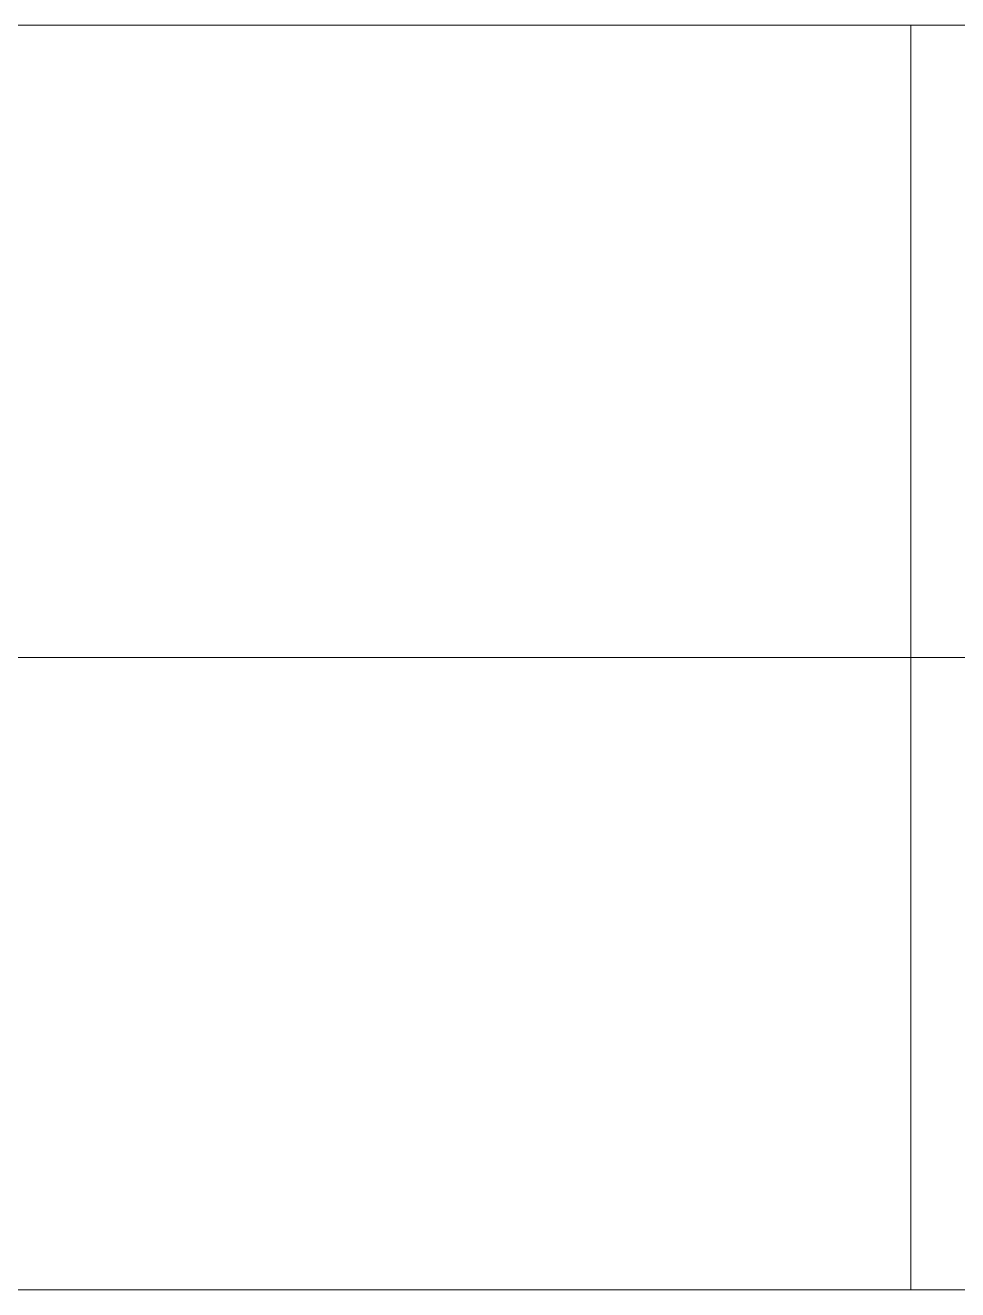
# Model space of a CAD drawing. Header units: inches. Extents: x -1880 to 225, y -1065 to 162.
# Drawn here: x -484.1 to -431.1, y -20 to 52 of the extents above; entities that cross this region are included whole.
import ezdxf

# ---------------------------------------------------------------- set-up
doc = ezdxf.new("R2010")
doc.units = ezdxf.units.IN
doc.header["$MEASUREMENT"] = 0
doc.layers.add('A-DETL', color=90, linetype='Continuous', lineweight=9)

msp = doc.modelspace()

# ---------------------------------------------------------------- linework, layer by layer
at = {"layer": 'A-DETL', "lineweight": 13}
for p, q in [((-505.734, 52.035), (-433.734, 52.035)), ((-433.734, 52.035), (-433.734, 16.035)), ((-433.734, 52.035), (-361.734, 52.035)), ((-433.734, 16.035), (-433.734, 52.035)), ((-433.734, 16.035), (-505.734, 16.035)), ((-505.734, 16.035), (-433.734, 16.035)), ((-361.734, 16.035), (-433.734, 16.035)), ((-433.734, 16.035), (-433.734, -19.965)), ((-433.734, 16.035), (-361.734, 16.035)), ((-433.734, -19.965), (-433.734, 16.035)), ((-433.734, -19.965), (-505.734, -19.965)), ((-361.734, -19.965), (-433.734, -19.965))]:
    msp.add_line(p, q, dxfattribs=at)

doc.saveas('drawing.dxf')
